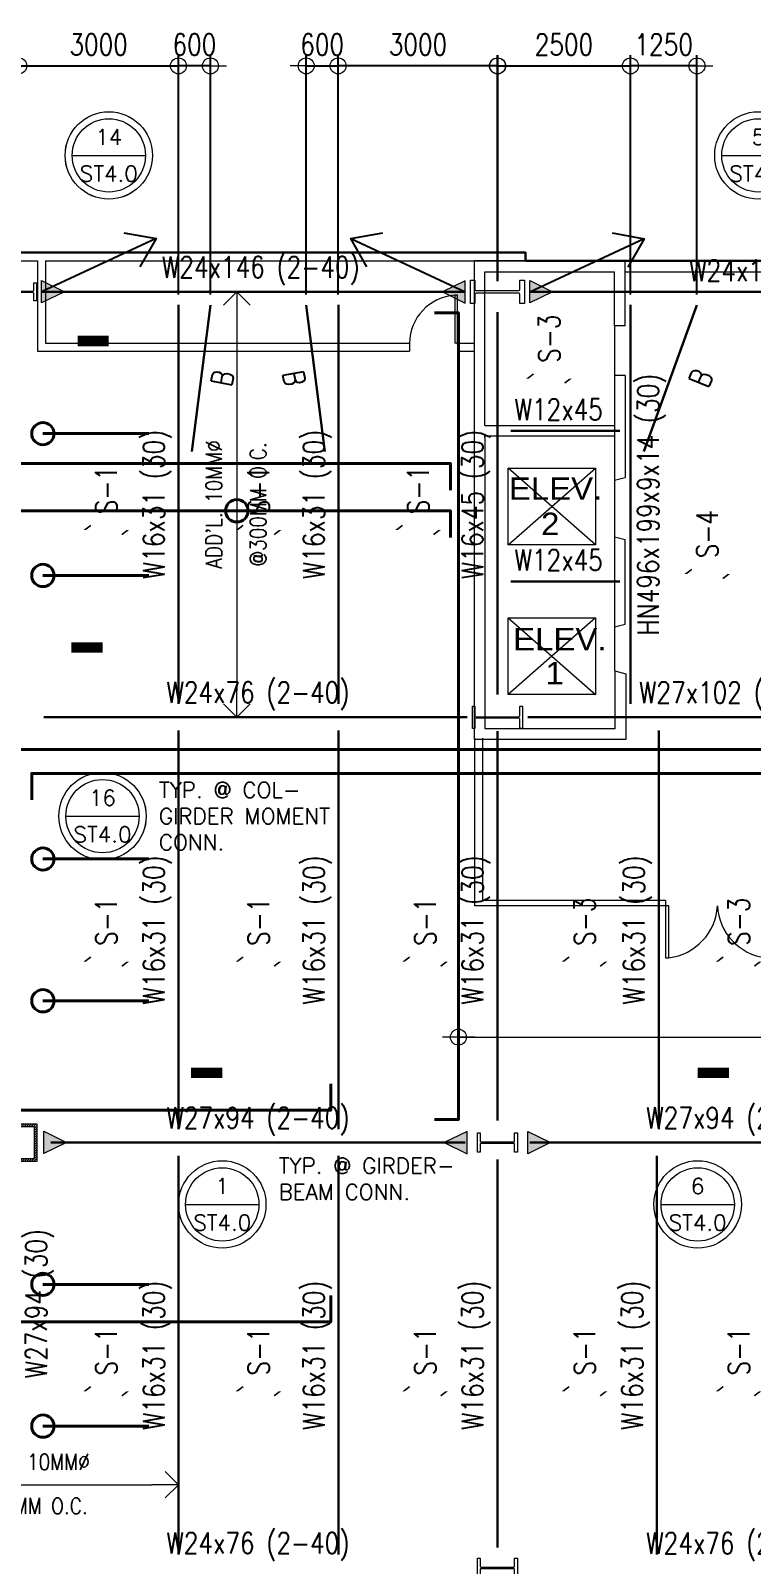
# Model space of a CAD drawing. Header units: millimetres. Extents: x 1731812 to 1926619, y -14989 to 120895.
# Drawn here: x 1775000 to 1788540, y 30584 to 59429 of the extents above; entities that cross this region are included whole.
import ezdxf
from ezdxf.enums import TextEntityAlignment as Align

# ---------------------------------------------------------------- set-up
doc = ezdxf.new("R2010")
doc.units = ezdxf.units.MM
doc.header["$MEASUREMENT"] = 0
doc.layers.get('0').update_dxf_attribs({"lineweight": 0})
for name, color, linetype, lineweight in [('A_ARCHITECTURAL BACKGROUND', 251, 'Continuous', 5), ('HATCH', 8, 'Continuous', 5), ('S-ANNO-DIMS', 252, 'Continuous', 5), ('S-ANNO-MARK', 2, 'Continuous', 9), ('S-ANNO-NPLT', 7, 'Continuous', 9), ('S-Anno-Symb', 143, 'Continuous', 15), ('S-Anno-Text', 52, 'Continuous', 15), ('S-BEAM', 5, 'Continuous', 30), ('S-BRACE', 2, 'Continuous', 9), ('S-COLS', 2, 'Continuous', 20), ('S-CONN', 1, 'Continuous', 9), ('S_COL', 2, 'Continuous', 20), ('S_DRB', 4, 'Continuous', 40), ('S_SLAB EDGE', 2, 'Continuous', 30)]:
    doc.layers.add(name, color=color, linetype=linetype, lineweight=lineweight)
doc.styles.add('1', font='simplex.shx', dxfattribs={"width": 0.85, "height": 300})
doc.styles.add('ARIALNW', font='ARIALN.TTF')
doc.styles.add('MMTX$0$ESMX$0$X-OPTA1D', font='x-opta1d')
doc.styles.add('ROMANSX', font='ROMANS.shx', dxfattribs={"height": 0.09375})
doc.styles.add('SIMPLEX', font='SIMPLEX.shx', dxfattribs={"width": 0.8, "height": 400})
doc.dimstyles.new('DIM 200', dxfattribs={"dimtxt": 0.36, "dimasz": 0.2, "dimexe": 0.1, "dimexo": 0, "dimgap": 0.08, "dimtad": 1, "dimlfac": 2, "dimrnd": 0.005, "dimzin": 1, "dimdsep": 46, "dimtxsty": 'ARIALNW', "dimcen": 0.09, "dimclrd": 6, "dimclre": 6, "dimclrt": 13, "dimadec": 0, "dimazin": 0, "dimtfac": 1, "dimtofl": 0, "dimtmove": 2, "dimatfit": 3, "dimfxl": 1, "dimtolj": 1, "dimtzin": 0, "dimarcsym": 0})
doc.dimstyles.new('DIM_100', dxfattribs={"dimtxt": 400, "dimasz": 2, "dimexe": 100, "dimexo": 250, "dimgap": 250, "dimtad": 1, "dimdec": 0, "dimrnd": 1, "dimzin": 1, "dimdsep": 46, "dimtxsty": '1', "dimblk1": 'ESCADIM_ARW', "dimblk2": 'ESCADIM_ARW', "dimsah": 1, "dimcen": 50, "dimclrd": 256, "dimclre": 256, "dimclrt": 52, "dimazin": 0, "dimtfac": 1, "dimtdec": 0, "dimtofl": 0, "dimtmove": 0, "dimatfit": 3, "dimldrblk": 'ESCADIM_ARW', "dimfxl": 1, "dimtolj": 1, "dimtzin": 0, "dimarcsym": 0})
doc.dimstyles.new('DIM_200', dxfattribs={"dimtxt": 400, "dimasz": 2, "dimexe": 200, "dimexo": 200, "dimgap": 200, "dimtad": 1, "dimdec": 0, "dimrnd": 1, "dimzin": 1, "dimdsep": 46, "dimtxsty": 'SIMPLEX', "dimblk1": 'ESCADIM_ARW', "dimblk2": 'ESCADIM_ARW', "dimsah": 1, "dimcen": 50, "dimclrd": 251, "dimclre": 251, "dimclrt": 52, "dimazin": 0, "dimtfac": 1, "dimtdec": 0, "dimtofl": 0, "dimtmove": 0, "dimatfit": 3, "dimldrblk": 'ESCADIM_ARW', "dimfxl": 1, "dimtolj": 1, "dimtzin": 0, "dimarcsym": 0})
doc.dimstyles.new('ESCA', dxfattribs={"dimtxt": 300, "dimasz": 1, "dimexe": 100, "dimexo": 100, "dimgap": 100, "dimtad": 1, "dimdec": 0, "dimrnd": 1, "dimdsep": 46, "dimtxsty": '1', "dimblk1": 'ESCADIM_ARW', "dimblk2": 'ESCADIM_ARW', "dimsah": 1, "dimcen": 50, "dimclrd": 256, "dimclre": 256, "dimclrt": 52, "dimadec": 0, "dimazin": 0, "dimtfac": 1, "dimtdec": 0, "dimtofl": 0, "dimtmove": 0, "dimatfit": 3, "dimldrblk": 'ESCADIM_ARW', "dimfxl": 1, "dimtolj": 1, "dimtzin": 0, "dimarcsym": 0})

# ---------------------------------------------------------------- blocks, each defined once
blk = doc.blocks.new('7F PLAN')
at = {"layer": 'A_ARCHITECTURAL BACKGROUND', "ltscale": 10}
for p, q in [((26529, 56736, 0), (10917, 56736, 0)), ((11067, 56585, 0), (17360, 56585, 0)), ((17510, 56585, 0), (26529, 56585, 0)), ((25567, 47580, 0), (25567, 56585, 0)), ((44567, 56585, 0), (25567, 56585, 0)), ((26529, 56588, 0), (26529, 56738, 0)), ((28402, 55361, 0), (28402, 56587, 0)), ((28402, 55361, 0), (28402, 56587, 0)), ((25761, 56377, 0), (28110, 56377, 0)), ((25761, 56377, 0), (28110, 56377, 0)), ((25761, 56377, 0), (28202, 56377, 0)), ((25761, 53489, 0), (25761, 56377, 0)), ((28202, 55361, 0), (28202, 56377, 0)), ((25248, 55937, 0), (25198, 55937, 0)), ((25198, 55937, 0), (25198, 55035, 0)), ((25248, 55937, 0), (25198, 55937, 0)), ((25198, 55937, 0), (25198, 55035, 0)), ((25248, 55035, 0), (25248, 55937, 0)), ((25248, 55035, 0), (25248, 55937, 0)), ((25248, 55016, 0), (25248, 55917, 0)), ((25248, 55016, 0), (25248, 55917, 0)), ((28402, 55361, 0), (28202, 55361, 0)), ((28202, 54424, 0), (28202, 53489, 0)), ((28402, 54424, 0), (28202, 54424, 0)), ((28402, 54424, 0), (28402, 53514, 0)), ((28402, 54424, 0), (28402, 52509, 0)), ((25761, 53489, 0), (28202, 53489, 0)), ((25761, 53489, 0), (28202, 53489, 0)), ((25761, 53489, 0), (28202, 53489, 0)), ((25761, 53489, 0), (28202, 53489, 0)), ((25761, 53286, 0), (25761, 53311, 0)), ((25761, 53289, 0), (28202, 53289, 0)), ((25761, 53263, 0), (25761, 53289, 0)), ((25761, 53289, 0), (28202, 53289, 0)), ((25761, 53263, 0), (25761, 47781, 0)), ((28202, 53289, 0), (28202, 52457, 0)), ((28202, 52457, 0), (28402, 52509, 0)), ((28202, 52457, 0), (28402, 52509, 0)), ((28202, 51395, 0), (28402, 51344, 0)), ((28202, 51395, 0), (28402, 51344, 0)), ((28202, 51395, 0), (28202, 49697, 0)), ((28402, 49748, 0), (28402, 51344, 0)), ((28402, 49748, 0), (28402, 51344, 0)), ((28202, 49697, 0), (28402, 49748, 0)), ((28202, 49697, 0), (28402, 49748, 0)), ((28204, 48869, 0), (28411, 48816, 0)), ((28204, 48869, 0), (28411, 48816, 0)), ((28204, 48869, 0), (28204, 47781, 0)), ((28411, 48816, 0), (28411, 47580, 0)), ((25567, 47606, 0), (25567, 44453, 0)), ((25717, 47606, 0), (25717, 44553, 0)), ((28204, 47781, 0), (25761, 47781, 0)), ((28411, 47580, 0), (25567, 47580, 0)), ((29157, 44453, 0), (25567, 44453, 0)), ((29157, 44553, 0), (25717, 44553, 0)), ((29157, 44553, 0), (29157, 44403, 0)), ((29157, 44453, 0), (29157, 43476, 0)), ((29222, 44453, 0), (29157, 44453, 0)), ((29222, 43476, 0), (29222, 44453, 0)), ((29157, 43476, 0), (29222, 43476, 0))]:
    blk.add_line(p, q, dxfattribs=at)
at = {"layer": 'A_ARCHITECTURAL BACKGROUND', "ltscale": 0.5}
for p, q in [((17360, 56585, 0), (17360, 54885, 0)), ((17510, 56585, 0), (17510, 55035, 0)), ((25248, 55104, 0), (25248, 54885, 0)), ((28204, 48869, 0), (28204, 55361, 0)), ((17360, 54885, 0), (24347, 54885, 0)), ((17510, 55035, 0), (24347, 55035, 0)), ((24347, 55053, 0), (24347, 54885, 0)), ((25248, 55035, 0), (25198, 55035, 0)), ((25248, 55035, 0), (25567, 55035, 0)), ((25248, 54885, 0), (25567, 54885, 0)), ((27844, 51242, 0), (26201, 52685, 0)), ((26201, 51242, 0), (27844, 52685, 0)), ((26201, 49871, 0), (27844, 48428, 0)), ((27844, 49871, 0), (26201, 48428, 0))]:
    blk.add_line(p, q, dxfattribs=at)
at = {"layer": 'A_ARCHITECTURAL BACKGROUND', "linetype": 'ByBlock', "ltscale": 0.5}
blk.add_line((28402, 56377, 0), (31580, 56377, 0), dxfattribs=at)
at = {"layer": 'A_ARCHITECTURAL BACKGROUND', "ltscale": 0.5, "elevation": 0}
for points in [[(26201, 52685), (27844, 52685), (27844, 51242), (26201, 51242)], [(27844, 48428), (26201, 48428), (26201, 49871), (27844, 49871)]]:
    blk.add_lwpolyline(points, close=True, dxfattribs=at)
at = {"layer": 'A_ARCHITECTURAL BACKGROUND', "linetype": 'ByBlock', "lineweight": 13, "ltscale": 0.5}
for centre, radius, start, end in [((25262, 55024, 0), 915, 93.9663, 179.3068), ((29099, 44505, 0), 1036, 276.8071, 357.1428), ((31168, 44505, 0), 1036, 182.8572, 263.1929)]:
    blk.add_arc(centre, radius, start, end, dxfattribs=at)
at = {"layer": 'S_SLAB EDGE', "ltscale": 0.05, "elevation": 0}
blk.add_lwpolyline([(10917, 56738), (26529, 56738), (26529, 56586), (44567, 56586), (44567, 56048), (46550, 56048), (46550, 39581), (44717, 39581), (44717, 10910), (43214, 10910), (43214, 8848), (41180, 8848), (41180, 7377), (35698, 7377), (35698, 6014), (27423, 6014), (26051, 7359), (24672, 6014), (16409, 6014)], dxfattribs=at)
at = {"layer": 'A_ARCHITECTURAL BACKGROUND', "style": 'MMTX$0$ESMX$0$X-OPTA1D', "text_generation_flag": 6, "width": 1.1}
for s, height, p in [('ELEV.', 420.9, (26215, 52090, 0)), ('2', 421, (26821, 51426, 0)), ('ELEV.', 420.9, (26295, 49257, 0)), ('1', 421, (26903, 48619, 0))]:
    blk.add_text(s, height=height, rotation=180, dxfattribs=at).set_placement(p)
blk = doc.blocks.new('7F COLUMN LAYOUT')
at = {"layer": 'HATCH', "ltscale": 0.05}
h = blk.add_hatch(dxfattribs=at)
h.set_pattern_fill('ANSI31', color=256, scale=250, style=0)
h.set_pattern_definition([(45, (-1776956.326, 17481.52), (-22.0970869, 22.0970869), [])])
h.paths.add_polyline_path([(16699, 39698), (17299, 39698), (17299, 40298), (16699, 40298)], flags=16)
h.paths.add_polyline_path([(16649, 39648), (17349, 39648), (17349, 40348), (16649, 40348)])
at = {"layer": 'S-COLS', "ltscale": 0.5, "elevation": 0}
for points in [[(16649, 39648), (17349, 39648), (17349, 40348), (16649, 40348)], [(16699, 39698), (17299, 39698), (17299, 40298), (16699, 40298)]]:
    blk.add_lwpolyline(points, close=True, dxfattribs=at)
at = {"layer": 'S_COL', "ltscale": 0.05}
for points in [[(17338, 56000), (17338, 55833), (17290, 55833), (17290, 55967, 0.414214), (17270, 55987), (16737, 55987, 0.414214), (16717, 55967), (16717, 55833), (16669, 55833), (16669, 56167), (16717, 56167), (16717, 56033, 0.414214), (16737, 56013), (17270, 56013, 0.414214), (17290, 56033), (17290, 56167), (17338, 56167), (17338, 56000)], [(25494, 56000), (25494, 56221), (25576, 56221), (25576, 56052, 0.414214), (25605, 56023), (26395, 56023, 0.414214), (26424, 56052), (26424, 56221), (26506, 56221), (26506, 55779), (26424, 55779), (26424, 55948, 0.414214), (26395, 55977), (25605, 55977, 0.414214), (25576, 55948), (25576, 55779), (25494, 55779), (25494, 56000)], [(25529, 47997), (25529, 48208), (25576, 48208), (25576, 48039, 0.414214), (25605, 48010), (26395, 48010, 0.414214), (26424, 48039), (26424, 48208), (26471, 48208), (26471, 47786), (26424, 47786), (26424, 47955, 0.414214), (26395, 47984), (25605, 47984, 0.414214), (25576, 47955), (25576, 47786), (25529, 47786), (25529, 47997)], [(25624, 40000), (25624, 40183), (25677, 40183), (25677, 40033, 0.414214), (25695, 40015), (26305, 40015, 0.414214), (26323, 40033), (26323, 40183), (26376, 40183), (26376, 39817), (26323, 39817), (26323, 39967, 0.414214), (26305, 39985), (25695, 39985, 0.414214), (25677, 39967), (25677, 39817), (25624, 39817), (25624, 40000)]]:
    blk.add_lwpolyline(points, format="xyb", dxfattribs=at)
at = {"layer": 'S_COL', "ltscale": 0.05, "elevation": 0}
blk.add_lwpolyline([(25624, 32000), (25624, 32183), (25677, 32183), (25677, 32033, 0.414214), (25695, 32015), (26305, 32015, 0.414214), (26323, 32033), (26323, 32183), (26376, 32183), (26376, 31817), (26323, 31817), (26323, 31967, 0.414214), (26305, 31985), (25695, 31985, 0.414214), (25677, 31967), (25677, 31817), (25624, 31817), (25624, 32000)], format="xyb", dxfattribs=at)
blk = doc.blocks.new('Bubble')
at = {"layer": 'S-ANNO-NPLT'}
blk.add_circle((0, 0), 0.2608, dxfattribs=at)
at = {"layer": 'S-Anno-Symb', "color": 0}
blk.add_line((-0.2188, 0), (0.2188, 0), dxfattribs=at)
blk.add_circle((0, 0), 0.2188, dxfattribs=at)
at = {"layer": 'S-Anno-Symb', "style": 'ROMANSX'}
for tag, p in [('1', (0, 0.1094)), ('S1', (0, -0.1094))]:
    blk.add_attdef(tag, text='', height=0.0937, dxfattribs=at).set_placement(p, align=Align.MIDDLE_CENTER)
at = {"layer": 'S-Anno-Symb', "style": 'ROMANSX', "width": 1.018385, "flags": 8}
blk.add_attdef('LONG', text='', height=0.0937, dxfattribs=at).set_placement((-0.1796, -0.1249), (0.1796, -0.1249), align=Align.FIT)
blk = doc.blocks.new('ESCADIM_ARW')
at = {"color": 7}
blk.add_line((-150, 0), (150, 0), dxfattribs=at)
blk.add_circle((0, 0), 75, dxfattribs=at)
blk = doc.blocks.new('*D10')
at = {"color": 251, "lineweight": -2, "ltscale": 0.05, "transparency": 16777216}
for p, q in [((1774777, 54717), (1774777, 58967)), ((1777777, 54470), (1777777, 58967)), ((1774779, 58767), (1777775, 58767))]:
    blk.add_line(p, q, dxfattribs=at)
at = {"layer": 'Defpoints', "color": 0, "ltscale": 0.05, "transparency": 16777216}
for p in [(1777777, 58767), (1774777, 54517, 0), (1777777, 54270)]:
    blk.add_point(p, dxfattribs=at)
at = {"color": 251, "lineweight": -2, "ltscale": 0.05, "transparency": 16777216, "xscale": 2, "yscale": 2, "zscale": 2, "rotation": 180}
blk.add_blockref('ESCADIM_ARW', (1774777, 58767), dxfattribs=at)
at = {"color": 251, "lineweight": -2, "ltscale": 0.05, "transparency": 16777216, "xscale": 2, "yscale": 2, "zscale": 2}
blk.add_blockref('ESCADIM_ARW', (1777777, 58767), dxfattribs=at)
at = {"color": 52, "ltscale": 0.05, "transparency": 16777216, "insert": (1776277, 59167), "char_height": 400, "attachment_point": 5, "style": 'SIMPLEX'}
blk.add_mtext('\\A1;{\\W0.8;3000}', dxfattribs=at)
blk = doc.blocks.new('*D11')
at = {"color": 251, "lineweight": -2, "ltscale": 0.05, "transparency": 16777216}
for p, q in [((1777777, 54470), (1777777, 58967)), ((1778377, 54470), (1778377, 58967)), ((1778375, 58767), (1777779, 58767))]:
    blk.add_line(p, q, dxfattribs=at)
at = {"layer": 'Defpoints', "color": 0, "ltscale": 0.05, "transparency": 16777216}
for p in [(1777777, 58767), (1777777, 54270), (1778377, 54270)]:
    blk.add_point(p, dxfattribs=at)
at = {"color": 251, "lineweight": -2, "ltscale": 0.05, "transparency": 16777216, "xscale": 2, "yscale": 2, "zscale": 2, "rotation": 180}
blk.add_blockref('ESCADIM_ARW', (1777777, 58767), dxfattribs=at)
at = {"color": 251, "lineweight": -2, "ltscale": 0.05, "transparency": 16777216, "xscale": 2, "yscale": 2, "zscale": 2}
blk.add_blockref('ESCADIM_ARW', (1778377, 58767), dxfattribs=at)
at = {"color": 52, "ltscale": 0.05, "transparency": 16777216, "insert": (1778077, 59167), "char_height": 400, "attachment_point": 5, "style": 'SIMPLEX'}
blk.add_mtext('\\A1;{\\W0.8;600}', dxfattribs=at)
blk = doc.blocks.new('*D12')
at = {"color": 251, "lineweight": -2, "ltscale": 0.05, "transparency": 16777216}
for p, q in [((1780777, 54470), (1780777, 58967)), ((1783777, 54717), (1783777, 58967)), ((1783775, 58767), (1780779, 58767))]:
    blk.add_line(p, q, dxfattribs=at)
at = {"layer": 'Defpoints', "color": 0, "ltscale": 0.05, "transparency": 16777216}
for p in [(1780777, 58767), (1780777, 54270), (1783777, 54517, 0)]:
    blk.add_point(p, dxfattribs=at)
at = {"color": 251, "lineweight": -2, "ltscale": 0.05, "transparency": 16777216, "xscale": 2, "yscale": 2, "zscale": 2, "rotation": 180}
blk.add_blockref('ESCADIM_ARW', (1780777, 58767), dxfattribs=at)
at = {"color": 251, "lineweight": -2, "ltscale": 0.05, "transparency": 16777216, "xscale": 2, "yscale": 2, "zscale": 2}
blk.add_blockref('ESCADIM_ARW', (1783777, 58767), dxfattribs=at)
at = {"color": 52, "ltscale": 0.05, "transparency": 16777216, "insert": (1782277, 59167), "char_height": 400, "attachment_point": 5, "style": 'SIMPLEX'}
blk.add_mtext('\\A1;{\\W0.8;3000}', dxfattribs=at)
blk = doc.blocks.new('*D13')
at = {"color": 251, "lineweight": -2, "ltscale": 0.05, "transparency": 16777216}
for p, q in [((1780177, 54470), (1780177, 58967)), ((1780777, 54470), (1780777, 58967)), ((1780179, 58767), (1780775, 58767))]:
    blk.add_line(p, q, dxfattribs=at)
at = {"layer": 'Defpoints', "color": 0, "ltscale": 0.05, "transparency": 16777216}
for p in [(1780777, 58767), (1780177, 54270), (1780777, 54270)]:
    blk.add_point(p, dxfattribs=at)
at = {"color": 251, "lineweight": -2, "ltscale": 0.05, "transparency": 16777216, "xscale": 2, "yscale": 2, "zscale": 2, "rotation": 180}
blk.add_blockref('ESCADIM_ARW', (1780177, 58767), dxfattribs=at)
at = {"color": 251, "lineweight": -2, "ltscale": 0.05, "transparency": 16777216, "xscale": 2, "yscale": 2, "zscale": 2}
blk.add_blockref('ESCADIM_ARW', (1780777, 58767), dxfattribs=at)
at = {"color": 52, "ltscale": 0.05, "transparency": 16777216, "insert": (1780477, 59167), "char_height": 400, "attachment_point": 5, "style": 'SIMPLEX'}
blk.add_mtext('\\A1;{\\W0.8;600}', dxfattribs=at)
blk = doc.blocks.new('*D14')
at = {"color": 251, "lineweight": -2, "ltscale": 0.05, "transparency": 16777216}
for p, q in [((1783770, 54717), (1783770, 58967)), ((1786270, 54470), (1786270, 58967)), ((1783772, 58767), (1786268, 58767))]:
    blk.add_line(p, q, dxfattribs=at)
at = {"layer": 'Defpoints', "color": 0, "ltscale": 0.05, "transparency": 16777216}
for p in [(1786270, 58767), (1783770, 54517, 0), (1786270, 54270)]:
    blk.add_point(p, dxfattribs=at)
at = {"color": 251, "lineweight": -2, "ltscale": 0.05, "transparency": 16777216, "xscale": 2, "yscale": 2, "zscale": 2, "rotation": 180}
blk.add_blockref('ESCADIM_ARW', (1783770, 58767), dxfattribs=at)
at = {"color": 251, "lineweight": -2, "ltscale": 0.05, "transparency": 16777216, "xscale": 2, "yscale": 2, "zscale": 2}
blk.add_blockref('ESCADIM_ARW', (1786270, 58767), dxfattribs=at)
at = {"color": 52, "ltscale": 0.05, "transparency": 16777216, "insert": (1785020, 59167), "char_height": 400, "attachment_point": 5, "style": 'SIMPLEX'}
blk.add_mtext('\\A1;{\\W0.8;2500}', dxfattribs=at)
blk = doc.blocks.new('*D15')
at = {"color": 251, "lineweight": -2, "ltscale": 0.05, "transparency": 16777216}
for p, q in [((1786270, 54470), (1786270, 58967)), ((1787520, 54470), (1787520, 58967)), ((1787518, 58767), (1786272, 58767))]:
    blk.add_line(p, q, dxfattribs=at)
at = {"layer": 'Defpoints', "color": 0, "ltscale": 0.05, "transparency": 16777216}
for p in [(1786270, 58767), (1786270, 54270), (1787520, 54270)]:
    blk.add_point(p, dxfattribs=at)
at = {"color": 251, "lineweight": -2, "ltscale": 0.05, "transparency": 16777216, "xscale": 2, "yscale": 2, "zscale": 2, "rotation": 180}
blk.add_blockref('ESCADIM_ARW', (1786270, 58767), dxfattribs=at)
at = {"color": 251, "lineweight": -2, "ltscale": 0.05, "transparency": 16777216, "xscale": 2, "yscale": 2, "zscale": 2}
blk.add_blockref('ESCADIM_ARW', (1787520, 58767), dxfattribs=at)
at = {"color": 52, "ltscale": 0.05, "transparency": 16777216, "insert": (1786895, 59167), "char_height": 400, "attachment_point": 5, "style": 'SIMPLEX'}
blk.add_mtext('\\A1;{\\W0.8;1250}', dxfattribs=at)
blk = doc.blocks.new('_Open90')
at = {"color": 0, "linetype": 'ByBlock', "lineweight": -2}
for p, q in [((0, 0), (-1, 0)), ((-0.5, 0.5), (0, 0)), ((0, 0), (-0.5, -0.5))]:
    blk.add_line(p, q, dxfattribs=at)
blk = doc.blocks.new('*D37')
at = {"lineweight": -2, "ltscale": 0.5, "transparency": 16777216}
blk.add_line((14759, 33565, 0), (19508, 33565, 0), dxfattribs=at)
at = {"layer": 'Defpoints', "color": 0, "ltscale": 0.5, "transparency": 16777216}
for p in [(14259, 33565, 0), (20008, 33565, 0), (20008, 33565, 0)]:
    blk.add_point(p, dxfattribs=at)
at = {"lineweight": -2, "ltscale": 0.5, "transparency": 16777216, "xscale": 500, "yscale": 500, "zscale": 500, "rotation": 180}
blk.add_blockref('_Open90', (14259, 33565, 0), dxfattribs=at)
at = {"lineweight": -2, "ltscale": 0.5, "transparency": 16777216, "xscale": 500, "yscale": 500, "zscale": 500}
blk.add_blockref('_Open90', (20008, 33565, 0), dxfattribs=at)
at = {"color": 52, "ltscale": 0.5, "transparency": 16777216, "char_height": 300, "attachment_point": 5, "style": '1'}
for s, insert in [("\\A1;ADD'L. 10MM%%C", (17133, 33994, 0)), ('\\A1;@300MM O.C. ', (17133, 33165, 0))]:
    blk.add_mtext(s, dxfattribs=dict(at, insert=insert))
blk = doc.blocks.new('*D39')
at = {"lineweight": -2, "ltscale": 0.5, "transparency": 16777216}
blk.add_line((21102, 55501), (21102, 48502), dxfattribs=at)
at = {"layer": 'Defpoints', "color": 0, "ltscale": 0.5, "transparency": 16777216}
for p in [(21102, 56001, 0), (21102, 48002, 0), (21102, 48002)]:
    blk.add_point(p, dxfattribs=at)
at = {"lineweight": -2, "ltscale": 0.5, "transparency": 16777216, "xscale": 500, "yscale": 500, "zscale": 500}
for p, rotation in [((21102, 56001), 90), ((21102, 48002), 270)]:
    blk.add_blockref('_Open90', p, dxfattribs=dict(at, rotation=rotation))
at = {"color": 52, "ltscale": 0.5, "transparency": 16777216, "char_height": 300, "attachment_point": 5, "rotation": 90, "style": '1'}
for s, insert in [("\\A1;ADD'L. 10MM%%C", (20674, 52002)), ('\\A1;@300MM O.C. ', (21502, 52002))]:
    blk.add_mtext(s, dxfattribs=dict(at, insert=insert))
blk = doc.blocks.new("ADD' L BARS")
at = {"layer": 'S_DRB', "color": 4, "elevation": 0}
for points in [[(24817.1, 40432.8), (25267.1, 40432.8), (25267.1, 55606.9), (24817.1, 55606.9)], [(25117.1, 52271.9), (25117.1, 52771.9), (8265.2, 52771.9), (8265.2, 52271.9)], [(25117.1, 51382.7), (25117.1, 51882.7), (8265.2, 51882.7), (8265.2, 51382.7)], [(46351.2, 46894.5), (46351.2, 47394.5), (6014.4, 47394.5), (6014.4, 46894.5)], [(46001.2, 46444.5), (46001.2, 46944.5), (17250, 46944.5), (17250, 46444.5)], [(22866.9, 41106.8), (22866.9, 40606.8), (6414.9, 40606.8), (6414.9, 41106.8)], [(22866.9, 37126.5), (22866.9, 36626.5), (6649.7, 36626.5), (6649.7, 37126.5)]]:
    blk.add_lwpolyline(points, dxfattribs=at)
at = {"layer": 'S_DRB'}
blk.add_circle((21102.3, 51882.7, 0), 210.4, dxfattribs=at)
at = {"ltscale": 0.5}
dim = blk.add_linear_dim(base=(21102.3, 48002.4, 0), p1=(21102.3, 56001.2, 0), p2=(21102.3, 48002.4, 0), angle=270, text="ADD'L. 10MM%%C\\X@300MM O.C. ", dimstyle='DIM_100', override={"dimasz": 500, "dimexo": 100, "dimblk1": 'Open90', "dimblk2": 'Open90', "dimse1": 1, "dimse2": 1}, dxfattribs=at)
dim.commit()
dim.dimension.update_dxf_attribs({"geometry": '*D39', "text_midpoint": (21102.3, 52001.8, 0)})
dim = blk.add_linear_dim(base=(20008.5, 33565.1, 0), p1=(14258.5, 33565.1, 0), p2=(20008.5, 33565.1, 0), text="ADD'L. 10MM%%C\\X@300MM O.C. ", dimstyle='DIM_100', override={"dimasz": 500, "dimexo": 100, "dimblk1": 'Open90', "dimblk2": 'Open90', "dimse1": 1, "dimse2": 1}, dxfattribs=at)
dim.commit()
dim.dimension.update_dxf_attribs({"geometry": '*D37', "text_midpoint": (17133.5, 33565.1, 0)})
at = {"layer": 'S-ANNO-DIMS', "color": 4}
blk.add_leader([(25267.1, 41983, 0), (47743.9, 41983, 0)], dimstyle='ESCA', override={"dimasz": 2, "dimtad": 0, "dimfxl": 0.0625}, dxfattribs=at)

msp = doc.modelspace()

# ---------------------------------------------------------------- hatches: boundary and pattern name
at = {"layer": 'S-CONN'}
for points in [[(1775204.44249, 54307.87676), (1775633.45881, 54518.24377), (1775204.44249, 54728.61079)], [(1783163.95649, 54304.62011), (1782734.94018, 54514.98713), (1783163.95649, 54725.35415)], [(1784375.89249, 54307.87676), (1784804.90881, 54518.24378), (1784375.89249, 54728.6108)], [(1775246.29108, 38308.13709), (1775675.30739, 38518.50411), (1775246.29108, 38728.87112)], [(1783199.20108, 38304.88044), (1782770.18477, 38515.24746), (1783199.20108, 38725.61448)], [(1784341.28708, 38304.88044), (1784770.30339, 38515.24746), (1784341.28708, 38725.61448)]]:
    msp.add_hatch(color=256, dxfattribs=at).paths.add_polyline_path(points)

# ---------------------------------------------------------------- linework, layer by layer
at = {"layer": 'S-ANNO-MARK'}
for points, elevation in [([(1784448.73565, 52973.28346, 29.99952, 29.99952, 0), (1784335.69132, 52886.28233, 0, 0, 0), (1785145.26887, 52886.28233, 29.99952, 29.99952, 0), (1785032.22454, 52799.28119, 0, 0, 0)], -0.00001), ([(1776129.25076, 50124.92288, 29.99952, 29.99952, 0), (1776016.20643, 50037.92174, 0, 0, 0), (1776825.78398, 50037.92174, 29.99952, 29.99952, 0), (1776712.73966, 49950.92061, 0, 0, 0)], 0), ([(1778990.87027, 50124.92288, 29.99952, 29.99952, 0), (1778877.82595, 50037.92174, 0, 0, 0), (1779687.4035, 50037.92174, 29.99952, 29.99952, 0), (1779574.35917, 49950.92061, 0, 0, 0)], -0.00001), ([(1781986.6402, 50124.92288, 29.99952, 29.99952, 0), (1781873.59587, 50037.92174, 0, 0, 0), (1782683.17342, 50037.92174, 29.99952, 29.99952, 0), (1782570.12909, 49950.92061, 0, 0, 0)], 0), ([(1787421.0935, 49297.48417, 29.99952, 29.99952, 0), (1787308.04917, 49210.48303, 0, 0, 0), (1788117.62672, 49210.48303, 29.99952, 29.99952, 0), (1788004.58239, 49123.4819, 0, 0, 0)], 0.00001), ([(1776129.25076, 42007.37619, 29.99952, 29.99952, 0), (1776016.20643, 41920.37506, 0, 0, 0), (1776825.78398, 41920.37506, 29.99952, 29.99952, 0), (1776712.73966, 41833.37393, 0, 0, 0)], 0), ([(1778990.87027, 42007.37619, 29.99952, 29.99952, 0), (1778877.82595, 41920.37506, 0, 0, 0), (1779687.4035, 41920.37506, 29.99952, 29.99952, 0), (1779574.35917, 41833.37393, 0, 0, 0)], -0.00001), ([(1782120.79061, 42007.37619, 29.99952, 29.99952, 0), (1782007.74628, 41920.37506, 0, 0, 0), (1782817.32383, 41920.37506, 29.99952, 29.99952, 0), (1782704.27951, 41833.37393, 0, 0, 0)], 0.00001), ([(1785117.73442, 42007.37619, 29.99952, 29.99952, 0), (1785004.69009, 41920.37506, 0, 0, 0), (1785814.26764, 41920.37506, 29.99952, 29.99952, 0), (1785701.22331, 41833.37393, 0, 0, 0)], 0), ([(1788012.99206, 42007.57976, 29.99952, 29.99952, 0), (1787899.94773, 41920.57863, 0, 0, 0), (1788709.52528, 41920.57863, 29.99952, 29.99952, 0), (1788596.48096, 41833.5775, 0, 0, 0)], -0.00001), ([(1776129.25076, 33926.81896, 29.99952, 29.99952, 0), (1776016.20643, 33839.81782, 0, 0, 0), (1776825.78398, 33839.81782, 29.99952, 29.99952, 0), (1776712.73966, 33752.81669, 0, 0, 0)], 0), ([(1778990.87027, 33926.81896, 29.99952, 29.99952, 0), (1778877.82595, 33839.81782, 0, 0, 0), (1779687.4035, 33839.81782, 29.99952, 29.99952, 0), (1779574.35917, 33752.81669, 0, 0, 0)], -0.00001), ([(1782120.79061, 33926.81896, 29.99952, 29.99952, 0), (1782007.74628, 33839.81782, 0, 0, 0), (1782817.32383, 33839.81782, 29.99952, 29.99952, 0), (1782704.27951, 33752.81669, 0, 0, 0)], 0.00001), ([(1785117.73442, 33926.81896, 29.99952, 29.99952, 0), (1785004.69009, 33839.81782, 0, 0, 0), (1785814.26764, 33839.81782, 29.99952, 29.99952, 0), (1785701.22331, 33752.81669, 0, 0, 0)], 0), ([(1788012.99206, 33927.02253, 29.99952, 29.99952, 0), (1787899.94773, 33840.02139, 0, 0, 0), (1788709.52528, 33840.02139, 29.99952, 29.99952, 0), (1788596.48096, 33753.02026, 0, 0, 0)], -0.00001)]:
    msp.add_lwpolyline(points, format="xyseb", dxfattribs=dict(at, elevation=elevation))
at = {"layer": 'S-ANNO-NPLT'}
for centre in [(1776468.3804, 57082.75884, 0.00001), (1776349.53682, 44655.53635, -0.00001), (1778599.75062, 37352.90957, -0.00001), (1787532.93682, 37352.90957, 0)]:
    msp.add_circle(centre, 821.36597, dxfattribs=at)
at = {"layer": 'S-Anno-Symb', "linetype": 'ByBlock'}
for points, elevation in [([(1776468.3804, 56261.39287, 0, 0, 0), (1776468.3804, 53592.89873, 196.07256, 196.07256, 0), (1775880.16272, 53592.89873, 0, 0, 0)], 0.00001), ([(1776349.53682, 45476.90233, 0, 0, 0), (1776349.53682, 47829.78371, 196.07256, 196.07256, 0), (1775761.31914, 47829.78371, 0, 0, 0)], 0), ([(1778599.75062, 38174.27554, 0, 0, 0), (1778599.75062, 39829.78371, 196.07256, 196.07256, 0), (1778011.53294, 39829.78371, 0, 0, 0)], -0.00001), ([(1787532.93682, 38174.27554, 0, 0, 0), (1787532.93682, 39829.78371, 196.07256, 196.07256, 0), (1788121.1545, 39829.78371, 0, 0, 0)], 0)]:
    msp.add_lwpolyline(points, format="xyseb", dxfattribs=dict(at, elevation=elevation))
at = {"layer": 'S-BEAM'}
for p, q in [((1775204.44249, 54516.61545, 0.00001), (1783163.95649, 54515.52737, 0.00001)), ((1777778.38465, 46765.52737, 0), (1777778.38465, 54269.88528, 0)), ((1778378.38465, 54268.15776, 0), (1778028.53216, 51514.23691, -0.00001)), ((1780176.3186, 54268.15776, 0.00001), (1780526.17109, 51514.23691, -0.00001)), ((1780786.8448, 46765.52737, 0), (1780786.8448, 54269.88528, 0)), ((1792335.40649, 54515.51239, 0.00001), (1784375.89249, 54516.61546, 0.00001)), ((1786269.92449, 46765.52737, 0.00001), (1786269.92449, 54269.88529, 0.00001)), ((1787519.92449, 54268.15776, 0.00001), (1786520.07201, 51514.23691, 0)), ((1783769.92449, 46946.93623, 0.00001), (1783769.92449, 54135.63545, 0.00001)), ((1786069.92449, 51905.4387, 0.00003), (1784019.92449, 51905.4387, 0.00002)), ((1786069.92449, 49071.38804, 0.00003), (1784019.92449, 49071.38804, 0.00002)), ((1775245.97149, 46516.63957, 0), (1783198.88149, 46516.63957, 0.00001)), ((1792369.92449, 46516.63957, 0.00002), (1784340.96749, 46516.63957, 0)), ((1777778.38465, 46265.52737, 0), (1777778.38465, 38767.83557, 0)), ((1780786.8448, 46265.52737, 0), (1780786.8448, 38767.41704, 0)), ((1783769.92449, 46253.96685, 0.00001), (1783769.92449, 38931.01779, 0.00001)), ((1786801.59265, 46265.52737, 0), (1786801.59265, 38766.58028, 0)), ((1775375.89249, 38519.08629, 0), (1783163.95649, 38515.82965, -0.00001)), ((1792197.19681, 38515.82965, 0), (1784375.89249, 38516.91773, 0)), ((1777778.38465, 38267.83557, 0), (1777778.38465, 30768.49073, 0)), ((1780786.8448, 38267.41703, 0), (1780786.8448, 30768.0722, 0)), ((1783771.01441, 30897.59545, 0.00001), (1783771.01441, 38195.63545, 0.00001)), ((1786766.8683, 38266.5851, 0), (1786766.8683, 30767.24027, 0))]:
    msp.add_line(p, q, dxfattribs=at)
at = {"layer": 'S-CONN', "color": 1}
for points, elevation in [([(1775204.44249, 54728.61079), (1775633.45881, 54518.24377), (1775204.44249, 54307.87676), (1775204.44249, 54729.69127)], 0.00001), ([(1783163.95649, 54725.35415), (1782734.94018, 54514.98713), (1783163.95649, 54304.62011), (1783163.95649, 54726.43462)], 0.00001), ([(1784375.89249, 54728.6108), (1784804.90881, 54518.24378), (1784375.89249, 54307.87676), (1784375.89249, 54729.69128)], 0.00001), ([(1775246.29108, 38728.87112), (1775675.30739, 38518.50411), (1775246.29108, 38308.13709), (1775246.29108, 38729.9516)], -0.00001), ([(1783199.20108, 38725.61448), (1782770.18477, 38515.24746), (1783199.20108, 38304.88044), (1783199.20108, 38726.69496)], -0.00001), ([(1784341.28708, 38725.61448), (1784770.30339, 38515.24746), (1784341.28708, 38304.88044), (1784341.28708, 38726.69496)], -0.00001)]:
    msp.add_lwpolyline(points, dxfattribs=dict(at, elevation=elevation))
at = {"layer": 'S_DRB'}
for p, q in [((1777219.92449, 51849.94878, 0.00001), (1775230.29151, 51849.94878, 0.00001)), ((1777219.92449, 49183.28211, 0.00001), (1775230.29151, 49183.28211, 0.00001)), ((1777219.92449, 43849.94878, 0), (1775230.29151, 43849.94878, 0)), ((1777219.92449, 41183.28211, 0), (1775230.29151, 41183.28211, 0)), ((1777219.92449, 35849.94878, 0.00001), (1775230.29151, 35849.94878, 0.00001)), ((1777219.92449, 33183.28211, 0.00001), (1775230.29151, 33183.28211, 0.00001))]:
    msp.add_line(p, q, dxfattribs=at)
at = {"layer": 'S_DRB', "color": 4, "elevation": -0.00001}
msp.add_lwpolyline([(1804121.16841, 45411.12393), (1804121.16841, 45911.12393), (1763784.35987, 45911.12393), (1763784.35987, 45411.12393)], dxfattribs=at)
at = {"layer": 'S_DRB'}
for centre in [(1775230.29151, 51849.94878, 0.00001), (1775230.29151, 49183.28211, 0.00001), (1775230.29151, 43849.94878, 0), (1775230.29151, 41183.28211, 0), (1775230.29151, 35849.94878, 0.00001), (1775230.29151, 33183.28211, 0.00001)]:
    msp.add_circle(centre, 210.36702, dxfattribs=at)

# ---------------------------------------------------------------- block references
at = {"layer": 'A_ARCHITECTURAL BACKGROUND'}
msp.add_blockref('7F PLAN', (1757769.92449, -1483.14886, 0), dxfattribs=at)
at = {"layer": 'S-Anno-Symb', "xscale": 3149.760000000242, "yscale": 3149.760000000242, "zscale": 3149.760000000242}
for p, values in [((1776468.3804, 57082.75884, 0.00001), {'1': '14', 'S1': 'ST4.0'}), ((1788673.8949, 57082.75884, 0), {'1': '5', 'S1': 'ST4.0'}), ((1776349.53682, 44655.53635, -0.00001), {'1': '16', 'S1': 'ST4.0'}), ((1778599.75062, 37352.90957, -0.00001), {'1': '1', 'S1': 'ST4.0'}), ((1787532.93682, 37352.90957, 0), {'1': '6', 'S1': 'ST4.0'})]:
    msp.add_blockref('Bubble', p, dxfattribs=at).add_auto_attribs(values)
at = {"layer": 'S-Anno-Text'}
msp.add_blockref('7F COLUMN LAYOUT', (1757769.92449, -1483.38456, 0), dxfattribs=at)
at = {"layer": 'S-BRACE'}
msp.add_blockref("ADD' L BARS", (1757769.92449, -1483.38456, 0), dxfattribs=at)

# ---------------------------------------------------------------- texts
at = {"layer": 'S-ANNO-DIMS', "color": 52, "char_height": 400, "attachment_point": 5, "style": 'SIMPLEX'}
for s, insert in [('\\A1;{\\W0.8;W24x146 (2-40)}', (1779322.5683, 54916.54538, 0.00001)), ('\\A1;{\\W0.8;W24x146}', (1788339.18846, 54916.54538, 0.00001)), ('\\A1;{\\W0.8;W12x45}', (1784921.35074, 52305.4387, 0.00001)), ('\\A1;{\\W0.8;W12x45}', (1784921.35074, 49473.01636, 0.00001)), ('\\A1;{\\W0.8;W24x76 (2-40)}', (1779269.92449, 46917.78985, 0)), ('\\A1;{\\W0.8;W27x102 (2-40)}', (1788286.54465, 46916.70558, 0.00001)), ('\\A1;{\\W0.8;W27x94 (2-40)}', (1779269.92449, 38917.45796, -0.00001)), ('\\A1;{\\W0.8;W27x94 (2-40)}', (1788286.54465, 38916.37369, -0.00001)), ('\\A1;{\\W0.8;W24x76 (2-40)}', (1779268.81079, 30918.27428, -0.00002)), ('\\A1;{\\W0.8;W24x76 (2-40)}', (1788285.43095, 30917.19, -0.00001))]:
    msp.add_mtext(s, dxfattribs=dict(at, insert=insert))
for s, insert, rotation in [('\\A1;\\pxqc;S-3', (1784740.48009, 53636.28233, -0.00001), 90), ('\\A1;{\\W0.8;HN496x199x9x14 (30)}', (1786669.92449, 50519.55775, -0.00001), 90), ('\\A1;{\\W0.8;B}', (1787593.57201, 52894.68967, -0.00001), 67.388414698), ('\\A1;{\\W0.8;W16x31 (30)}', (1777378.38465, 50519.55775, -0.00001), 90), ('\\A1;{\\W0.8;W16x31 (30)}', (1780386.8448, 50519.55775, -0.00001), 90), ('\\A1;{\\W0.8;W16x45 (30)}', (1783369.92449, 50519.55775, 0), 90), ('\\A1;\\pxqc;{\\W0.8;S-1}', (1776420.99521, 50787.92174, 0), 90), ('\\A1;\\pxqc;{\\W0.8;S-1}', (1779282.61472, 50787.92174, -0.00001), 90), ('\\A1;\\pxqc;{\\W0.8;S-1}', (1782278.38465, 50787.92174, 0), 90), ('\\A1;\\pxqc;S-4', (1787712.83794, 49960.48303, 0.00001), 90), ('\\A1;{\\W0.8;W16x31 (30)}', (1777378.38465, 42517.28898, -0.00001), 90), ('\\A1;{\\W0.8;W16x31 (30)}', (1780386.8448, 42517.28898, -0.00001), 90), ('\\A1;{\\W0.8;W16x31 (30)}', (1783369.92449, 42517.28898, 0), 90), ('\\A1;{\\W0.8;W16x31 (30)}', (1786401.59265, 42517.28898, -0.00001), 90), ('\\A1;\\pxqc;{\\W0.8;S-1}', (1776420.99521, 42670.37506, 0), 90), ('\\A1;\\pxqc;{\\W0.8;S-1}', (1779282.61472, 42670.37506, -0.00001), 90), ('\\A1;\\pxqc;{\\W0.8;S-1}', (1782412.53506, 42670.37506, 0.00001), 90), ('\\A1;\\pxqc;S-3', (1785409.47887, 42670.37506, 0), 90), ('\\A1;\\pxqc;S-3', (1788304.73651, 42670.57863, -0.00001), 90), ('\\A1;{\\W0.8;W27x94 (30)}', (1775169.92449, 35489.18475, 0), 90), ('\\A1;{\\W0.8;W16x31 (30)}', (1777378.38465, 34518.16315, 0), 90), ('\\A1;{\\W0.8;W16x31 (30)}', (1780386.8448, 34518.16315, 0), 90), ('\\A1;{\\W0.8;W16x31 (30)}', (1783371.01441, 34518.16315, 0), 90), ('\\A1;{\\W0.8;W16x31 (30)}', (1786366.8683, 34518.16315, 0), 90), ('\\A1;\\pxqc;{\\W0.8;S-1}', (1776420.99521, 34589.81782, 0), 90), ('\\A1;\\pxqc;{\\W0.8;S-1}', (1779282.61472, 34589.81782, -0.00001), 90), ('\\A1;\\pxqc;{\\W0.8;S-1}', (1782412.53506, 34589.81782, 0.00001), 90), ('\\A1;\\pxqc;{\\W0.8;S-1}', (1785409.47887, 34589.81782, 0), 90), ('\\A1;\\pxqc;{\\W0.8;S-1}', (1788304.73651, 34590.02139, -0.00001), 90)]:
    msp.add_mtext(s, dxfattribs=dict(at, insert=insert, rotation=rotation))
at = {"layer": 'S-ANNO-DIMS', "color": 52, "extrusion": (-0.093152, 0.159205, 0.982841), "insert": (1778603.4584, 52893.06135, -0.00002), "char_height": 400, "attachment_point": 5, "text_direction": (0.19358, 0.971192, -0.13897), "style": 'SIMPLEX'}
msp.add_mtext('\\A1;{\\W0.8;B}', dxfattribs=at)
at = {"layer": 'S-ANNO-DIMS', "color": 52, "extrusion": (0.093152, 0.159205, 0.982841), "insert": (1779951.24484, 52893.06135, -0.00002), "char_height": 400, "attachment_point": 5, "text_direction": (0.19358, -0.971192, 0.13897), "style": 'SIMPLEX'}
msp.add_mtext('\\A1;{\\W0.8;B}', dxfattribs=at)
at = {"layer": 'S-Anno-Symb', "char_height": 295.29, "width": 6780.3427625, "attachment_point": 4, "style": 'ROMANSX'}
for s, insert in [('TYP. @ COL-\\PGIRDER MOMENT\\PCONN.', (1777410.24547, 44655.53635, -0.00001)), ('TYP. @ GIRDER-\\PBEAM CONN.', (1779660.45926, 37833.30916, -0.00001))]:
    msp.add_mtext(s, dxfattribs=dict(at, insert=insert))

# ---------------------------------------------------------------- dimensions: what is measured, and where the dimension line sits
at = {"ltscale": 0.05}
for base, p1, p2, picture, middle in [((1777777.38465, 58766.61544, -0.00004), (1774777.38465, 54516.61544, -0.00004), (1777777.38465, 54269.88528, -0.00004), '*D10', (1776277.38465, 59166.61544, -0.00004)), ((1786269.92449, 58766.61544, 0), (1783769.92449, 54516.61544, 0), (1786269.92449, 54269.88528, 0), '*D14', (1785019.92449, 59166.61544, 0))]:
    dim = msp.add_linear_dim(base=base, p1=p1, p2=p2, text='{\\W0.8;<>}', dimstyle='DIM_200', dxfattribs=at)
    dim.commit()
    dim.dimension.update_dxf_attribs({"geometry": picture, "text_midpoint": middle})
for base, p1, p2, picture, middle in [((1777777.38465, 58766.61544, -0.00004), (1778377.38465, 54270.02178, -0.00004), (1777777.38465, 54269.88528, -0.00004), '*D11', (1778077.38465, 58766.61544, -0.00004)), ((1786269.92449, 58766.61544, 0), (1787519.92449, 54270.02178, 0), (1786269.92449, 54269.88528, 0), '*D15', (1786894.92449, 58766.61544, 0))]:
    dim = msp.add_linear_dim(base=base, p1=p1, p2=p2, angle=180, text='{\\W0.8;<>}', dimstyle='DIM_200', dxfattribs=at)
    dim.commit()
    dim.dimension.update_dxf_attribs({"geometry": picture, "text_midpoint": middle, "dimtype": 160})
dim = msp.add_linear_dim(base=(1780777.38465, 58766.61544, -0.00004), p1=(1780177.38465, 54270.02178, -0.00004), p2=(1780777.38465, 54269.88528, -0.00004), text='{\\W0.8;<>}', dimstyle='DIM_200', dxfattribs=at)
dim.commit()
dim.dimension.update_dxf_attribs({"geometry": '*D13', "text_midpoint": (1780477.38465, 58766.61544, -0.00004), "dimtype": 160})
dim = msp.add_linear_dim(base=(1780777.38465, 58766.61544, -0.00004), p1=(1783777.38465, 54516.61544, -0.00004), p2=(1780777.38465, 54269.88528, -0.00004), angle=180, text='{\\W0.8;<>}', dimstyle='DIM_200', dxfattribs=at)
dim.commit()
dim.dimension.update_dxf_attribs({"geometry": '*D12', "text_midpoint": (1782277.38465, 59166.61544, -0.00004)})

# ---------------------------------------------------------------- leaders
at = {"layer": 'S-BRACE', "ltscale": 0.5}
for points in [[(1777355.64952, 55518.71137, 0.00001), (1775204.44249, 54516.61545, 0.00001)], [(1781012.74946, 55517.62329, 0.00001), (1783163.95649, 54515.52737, 0.00001)], [(1786527.15672, 55514.98332, 0.00002), (1784375.94969, 54512.88741, 0.00002)]]:
    msp.add_leader(points, dimstyle='DIM 200', override={"dimasz": 500, "dimtad": 0, "dimclrd": 2, "dimldrblk": 'Open90', "dimfxl": 0.18}, dxfattribs=at)

doc.saveas('drawing.dxf')
